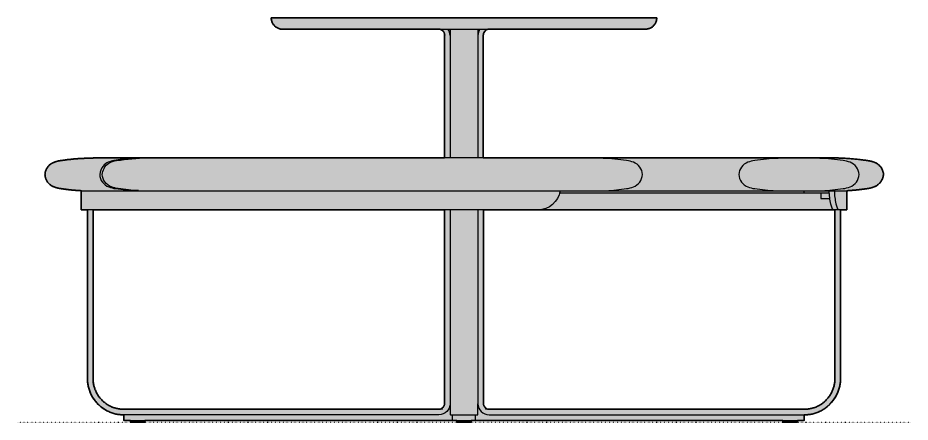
# Model space of a CAD drawing. Header units: millimetres. Extents: x -5 to 3526, y -1231 to 724.
# Drawn here: x -5 to 1592, y -1231 to -507 of the extents above; entities that cross this region are included whole.
import ezdxf

# ---------------------------------------------------------------- set-up
doc = ezdxf.new("R2010")
doc.units = ezdxf.units.MM
doc.linetypes.add('Dots', pattern=[1, 0, -1])
doc.layers.add('Blocks', color=7, linetype='Continuous')
doc.layers.add('Blocks$Fill', color=7, linetype='Continuous', true_color=0xffffff)
for name, color, linetype, lineweight, true_color in [('Blocks$Inner', 7, 'Continuous', 25, 0x007f00), ('Blocks$Outline', 7, 'Continuous', 35, 0xff3f3f), ('Groud', 7, 'Dots', 25, 0x243775)]:
    doc.layers.add(name, color=color, linetype=linetype, lineweight=lineweight, true_color=true_color)

# ---------------------------------------------------------------- blocks, each defined once
blk = doc.blocks.new('Picnic Table 150 Side')
at = {"layer": 'Blocks$Fill'}
h = blk.add_hatch(color=256, dxfattribs=at)
h.paths.add_polyline_path([(453.6, 723), (1143.6, 723), (1143.6, 722.6), (1143.6, 722.1), (1143.6, 721.7), (1143.5, 721.2), (1143.5, 720.7), (1143.4, 720.3), (1143.3, 719.8), (1143.3, 719.4), (1143.2, 718.9), (1143.1, 718.4), (1143, 718), (1142.8, 717.5), (1142.7, 717), (1142.5, 716.6), (1142.4, 716.1), (1142.2, 715.6), (1142, 715.2), (1141.8, 714.7), (1141.6, 714.3), (1141.4, 713.8), (1141.1, 713.4), (1140.9, 712.9), (1140.6, 712.5), (1140.3, 712.1), (1140.1, 711.6), (1139.8, 711.2), (1139.4, 710.8), (1139.1, 710.4), (1138.8, 710), (1138.5, 709.6), (1138.1, 709.2), (1137.7, 708.9), (1137.4, 708.5), (1137, 708.1), (1136.6, 707.8), (1136.2, 707.5), (1135.8, 707.2), (1135.4, 706.8), (1135, 706.5), (1134.5, 706.3), (1134.1, 706), (1133.7, 705.7), (1133.2, 705.5), (1132.8, 705.2), (1132.3, 705), (1131.9, 704.8), (1131.4, 704.6), (1131, 704.4), (1130.5, 704.2), (1130, 704.1), (1129.6, 703.9), (1129.1, 703.8), (1128.6, 703.6), (1128.2, 703.5), (1127.7, 703.4), (1127.2, 703.3), (1126.8, 703.3), (1126.3, 703.2), (1125.9, 703.1), (1125.4, 703.1), (1124.9, 703), (1124.5, 703), (1124, 703), (1123.6, 703), (844, 703), (843.8, 703), (843.5, 703), (843.3, 703), (843.1, 703), (842.8, 702.9), (842.6, 702.9), (842.3, 702.9), (842.1, 702.8), (841.8, 702.8), (841.5, 702.7), (841.3, 702.7), (841, 702.6), (840.8, 702.5), (840.5, 702.4), (840.3, 702.3), (840, 702.2), (839.8, 702.1), (839.5, 702), (839.3, 701.9), (839, 701.8), (838.8, 701.7), (838.6, 701.5), (838.3, 701.4), (838.1, 701.2), (837.9, 701.1), (837.6, 700.9), (837.4, 700.7), (837.2, 700.6), (837, 700.4), (836.8, 700.2), (836.6, 700), (836.3, 699.8), (836.2, 699.6), (836, 699.4), (835.8, 699.2), (835.6, 699), (835.4, 698.8), (835.3, 698.5), (835.1, 698.3), (834.9, 698.1), (834.8, 697.8), (834.6, 697.6), (834.5, 697.4), (834.4, 697.1), (834.3, 696.9), (834.1, 696.6), (834, 696.4), (833.9, 696.1), (833.8, 695.9), (833.7, 695.6), (833.7, 695.4), (833.6, 695.1), (833.5, 694.9), (833.5, 694.6), (833.4, 694.4), (833.4, 694.1), (833.3, 693.9), (833.3, 693.6), (833.2, 693.4), (833.2, 693.1), (833.2, 692.9), (833.2, 692.6), (833.2, 692.4), (833.2, 692.1), (833.2, 472.8), (1010.8, 472.8), (1012.8, 472.8), (1451.8, 472.8), (1460.4, 472.8), (1469.1, 472.5), (1477.8, 472.1), (1486.5, 471.6), (1495.1, 470.9), (1503.8, 470.1), (1512.4, 469.1), (1521, 467.9), (1522.5, 467.7), (1524.1, 467.4), (1525.6, 467.1), (1527.2, 466.7), (1528.7, 466.3), (1530.2, 465.8), (1531.7, 465.4), (1533.2, 464.8), (1534, 464.5), (1534.4, 464.4), (1534.8, 464.2), (1535.2, 464), (1535.6, 463.8), (1536, 463.6), (1536.4, 463.4), (1536.8, 463.2), (1537.1, 463), (1537.5, 462.8), (1537.9, 462.5), (1538.3, 462.3), (1538.7, 462), (1539, 461.8), (1539.4, 461.5), (1539.8, 461.2), (1540.1, 460.9), (1540.5, 460.7), (1540.8, 460.4), (1541.2, 460.1), (1541.5, 459.7), (1541.9, 459.4), (1542.2, 459.1), (1542.5, 458.8), (1542.8, 458.4), (1543.2, 458.1), (1543.5, 457.7), (1543.8, 457.4), (1544.1, 457), (1544.3, 456.7), (1544.6, 456.3), (1544.9, 455.9), (1545.2, 455.5), (1545.4, 455.1), (1545.7, 454.8), (1545.9, 454.4), (1546.2, 454), (1546.4, 453.6), (1546.6, 453.2), (1546.8, 452.7), (1547, 452.3), (1547.2, 451.9), (1547.4, 451.5), (1547.6, 451.1), (1547.8, 450.6), (1547.9, 450.2), (1548.1, 449.8), (1548.2, 449.4), (1548.4, 448.9), (1548.5, 448.5), (1548.6, 448.1), (1548.7, 447.6), (1548.8, 447.2), (1548.9, 446.8), (1549, 446.3), (1549.1, 445.9), (1549.2, 445.4), (1549.2, 445), (1549.3, 444.6), (1549.3, 444.2), (1549.4, 443.7), (1549.5, 442.9), (1549.4, 442), (1549.2, 441.2), (1549.1, 440.3), (1548.9, 439.4), (1548.7, 438.6), (1548.4, 437.7), (1548.2, 436.9), (1547.9, 436), (1547.5, 435.2), (1547.2, 434.4), (1546.8, 433.5), (1546.4, 432.7), (1545.9, 431.9), (1545.5, 431.2), (1545, 430.4), (1544.4, 429.7), (1544.2, 429.3), (1543.9, 428.9), (1543.6, 428.6), (1543.3, 428.2), (1543, 427.9), (1542.7, 427.6), (1542.4, 427.2), (1542.1, 426.9), (1541.4, 426.3), (1540.8, 425.7), (1540.1, 425.1), (1539.4, 424.5), (1538.7, 424), (1538, 423.5), (1537.2, 423), (1536.5, 422.6), (1535.7, 422.1), (1534.9, 421.8), (1534.2, 421.4), (1533.4, 421.1), (1531.8, 420.5), (1530.3, 419.9), (1528.7, 419.4), (1527.1, 419), (1525.4, 418.6), (1523.8, 418.3), (1522.1, 418), (1520.5, 417.8), (1511.3, 416.5), (1502.1, 415.4), (1492.9, 414.6), (1483.7, 414), (1483.7, 380), (1472.6, 380), (1472.6, 78), (1472.6, 76.6), (1472.5, 75.1), (1472.5, 73.6), (1472.3, 72.2), (1472.2, 70.7), (1472, 69.2), (1471.8, 67.7), (1471.5, 66.2), (1471.2, 64.7), (1470.9, 63.1), (1470.5, 61.6), (1470.1, 60.1), (1469.6, 58.6), (1469.1, 57.1), (1468.6, 55.6), (1468, 54.1), (1467.4, 52.6), (1466.8, 51.1), (1466.1, 49.6), (1465.3, 48.1), (1464.6, 46.7), (1463.8, 45.3), (1462.9, 43.8), (1462, 42.4), (1461.1, 41), (1460.1, 39.7), (1459.1, 38.3), (1458.1, 37), (1457, 35.7), (1455.9, 34.5), (1454.7, 33.2), (1453.6, 32), (1452.4, 30.9), (1451.1, 29.7), (1449.9, 28.6), (1448.6, 27.5), (1447.3, 26.5), (1445.9, 25.5), (1444.6, 24.5), (1443.2, 23.6), (1441.8, 22.7), (1440.3, 21.8), (1438.9, 21), (1437.5, 20.3), (1436, 19.5), (1434.5, 18.8), (1433, 18.2), (1431.5, 17.6), (1430, 17), (1428.5, 16.5), (1427, 16), (1425.5, 15.5), (1424, 15.1), (1422.5, 14.7), (1420.9, 14.4), (1419.4, 14.1), (1417.9, 13.8), (1416.4, 13.6), (1414.9, 13.4), (1413.4, 13.3), (1412, 13.1), (1410.5, 13.1), (1409, 13), (1407.6, 13), (1407.6, 3), (1395.6, 3), (1395.6, 0), (1369.6, 0), (1369.6, 3), (811.6, 3), (811.6, 0), (785.6, 0), (785.6, 3), (227.6, 3), (227.6, 0), (201.6, 0), (201.6, 3), (189.6, 3), (189.6, 13), (188.2, 13), (186.7, 13.1), (185.2, 13.1), (183.8, 13.3), (182.3, 13.4), (180.8, 13.6), (179.3, 13.8), (177.8, 14.1), (176.3, 14.4), (174.7, 14.7), (173.2, 15.1), (171.7, 15.5), (170.2, 16), (168.7, 16.5), (167.2, 17), (165.7, 17.6), (164.2, 18.2), (162.7, 18.8), (161.2, 19.5), (159.7, 20.3), (158.3, 21), (156.9, 21.9), (155.4, 22.7), (154, 23.6), (152.6, 24.5), (151.3, 25.5), (149.9, 26.5), (148.6, 27.5), (147.3, 28.6), (146.1, 29.7), (144.8, 30.9), (143.6, 32), (142.5, 33.2), (141.3, 34.5), (140.2, 35.7), (139.1, 37), (138.1, 38.3), (137.1, 39.7), (136.1, 41), (135.2, 42.4), (134.3, 43.8), (133.4, 45.3), (132.6, 46.7), (131.9, 48.1), (131.1, 49.6), (130.4, 51.1), (129.8, 52.6), (129.2, 54.1), (128.6, 55.6), (128.1, 57.1), (127.6, 58.6), (127.1, 60.1), (126.7, 61.6), (126.3, 63.1), (126, 64.7), (125.7, 66.2), (125.4, 67.7), (125.2, 69.2), (125, 70.7), (124.9, 72.2), (124.7, 73.6), (124.7, 75.1), (124.6, 76.6), (124.6, 78), (124.6, 380), (113.6, 380), (113.6, 414), (104.4, 414.6), (95.3, 415.4), (86.2, 416.5), (77.1, 417.7), (75.5, 418), (74, 418.2), (72.4, 418.5), (70.9, 418.9), (69.3, 419.3), (67.8, 419.8), (66.3, 420.3), (64.9, 420.8), (64.1, 421.1), (63.7, 421.3), (63.3, 421.5), (62.9, 421.6), (62.5, 421.8), (62.1, 422), (61.7, 422.2), (61.3, 422.4), (60.9, 422.7), (60.5, 422.9), (60.1, 423.1), (59.7, 423.4), (59.4, 423.6), (59, 423.9), (58.6, 424.1), (58.3, 424.4), (57.9, 424.7), (57.5, 425), (57.2, 425.3), (56.8, 425.6), (56.5, 425.9), (56.2, 426.2), (55.8, 426.5), (55.5, 426.9), (55.2, 427.2), (54.9, 427.6), (54.6, 427.9), (54.3, 428.3), (54, 428.6), (53.7, 429), (53.4, 429.4), (53.1, 429.7), (52.8, 430.1), (52.6, 430.5), (52.3, 430.9), (52.1, 431.3), (51.9, 431.7), (51.6, 432.1), (51.4, 432.5), (51.2, 432.9), (51, 433.3), (50.8, 433.8), (50.6, 434.2), (50.4, 434.6), (50.2, 435), (50.1, 435.5), (49.9, 435.9), (49.8, 436.3), (49.6, 436.8), (49.5, 437.2), (49.4, 437.6), (49.3, 438.1), (49.2, 438.5), (49.1, 438.9), (49, 439.4), (48.9, 439.8), (48.8, 440.2), (48.8, 440.7), (48.7, 441.1), (48.7, 441.5), (48.6, 442), (48.6, 442.8), (48.6, 443.7), (48.7, 444.1), (48.7, 444.6), (48.8, 445), (48.8, 445.4), (48.9, 445.9), (49, 446.3), (49.1, 446.7), (49.2, 447.2), (49.3, 447.6), (49.4, 448), (49.5, 448.5), (49.6, 448.9), (49.8, 449.3), (49.9, 449.8), (50.1, 450.2), (50.2, 450.6), (50.4, 451.1), (50.6, 451.5), (50.8, 451.9), (51, 452.3), (51.2, 452.7), (51.4, 453.2), (51.6, 453.6), (51.9, 454), (52.1, 454.4), (52.3, 454.8), (52.6, 455.2), (52.8, 455.5), (53.1, 455.9), (53.4, 456.3), (53.7, 456.7), (54, 457), (54.2, 457.4), (54.6, 457.8), (54.9, 458.1), (55.2, 458.5), (55.5, 458.8), (55.8, 459.1), (56.2, 459.4), (56.5, 459.8), (56.8, 460.1), (57.2, 460.4), (57.5, 460.7), (57.9, 461), (58.3, 461.2), (58.6, 461.5), (59, 461.8), (59.4, 462), (59.7, 462.3), (60.1, 462.5), (60.5, 462.8), (60.9, 463), (61.3, 463.2), (61.7, 463.4), (62.1, 463.6), (62.5, 463.8), (62.9, 464), (63.3, 464.2), (63.7, 464.4), (64.1, 464.5), (64.9, 464.8), (66.3, 465.4), (67.8, 465.9), (69.3, 466.4), (70.9, 466.8), (72.4, 467.1), (74, 467.4), (75.5, 467.7), (77.1, 467.9), (87.5, 469.4), (98, 470.5), (108.5, 471.3), (119, 471.9), (137, 472.6), (231, 472.8), (231.5, 472.8), (764, 472.8), (764, 692.1), (764, 692.4), (764, 692.6), (764, 692.9), (764, 693.1), (764, 693.4), (763.9, 693.6), (763.9, 693.9), (763.8, 694.1), (763.8, 694.4), (763.7, 694.6), (763.7, 694.9), (763.6, 695.1), (763.5, 695.4), (763.4, 695.6), (763.4, 695.9), (763.3, 696.1), (763.2, 696.4), (763.1, 696.6), (762.9, 696.9), (762.8, 697.1), (762.7, 697.4), (762.5, 697.6), (762.4, 697.8), (762.3, 698.1), (762.1, 698.3), (761.9, 698.5), (761.8, 698.8), (761.6, 699), (761.4, 699.2), (761.2, 699.4), (761, 699.6), (760.8, 699.8), (760.6, 700), (760.4, 700.2), (760.2, 700.4), (760, 700.6), (759.8, 700.7), (759.6, 700.9), (759.3, 701.1), (759.1, 701.2), (758.9, 701.4), (758.6, 701.5), (758.4, 701.7), (758.2, 701.8), (757.9, 701.9), (757.7, 702), (757.4, 702.1), (757.2, 702.2), (756.9, 702.3), (756.7, 702.4), (756.4, 702.5), (756.2, 702.6), (755.9, 702.7), (755.7, 702.7), (755.4, 702.8), (755.1, 702.8), (754.9, 702.9), (754.6, 702.9), (754.4, 702.9), (754.1, 703), (753.9, 703), (753.7, 703), (753.4, 703), (753.2, 703), (473.6, 703), (473.2, 703), (472.7, 703), (472.3, 703), (471.8, 703.1), (471.3, 703.1), (470.9, 703.2), (470.4, 703.3), (470, 703.3), (469.5, 703.4), (469, 703.5), (468.6, 703.6), (468.1, 703.8), (467.6, 703.9), (467.2, 704.1), (466.7, 704.2), (466.2, 704.4), (465.8, 704.6), (465.3, 704.8), (464.9, 705), (464.4, 705.2), (464, 705.5), (463.5, 705.7), (463.1, 706), (462.7, 706.3), (462.2, 706.5), (461.8, 706.8), (461.4, 707.2), (461, 707.5), (460.6, 707.8), (460.2, 708.1), (459.8, 708.5), (459.5, 708.9), (459.1, 709.2), (458.7, 709.6), (458.4, 710), (458.1, 710.4), (457.8, 710.8), (457.4, 711.2), (457.1, 711.6), (456.9, 712.1), (456.6, 712.5), (456.3, 712.9), (456.1, 713.4), (455.8, 713.8), (455.6, 714.3), (455.4, 714.7), (455.2, 715.2), (455, 715.6), (454.8, 716.1), (454.7, 716.6), (454.5, 717), (454.4, 717.5), (454.2, 718), (454.1, 718.4), (454, 718.9), (453.9, 719.4), (453.9, 719.8), (453.8, 720.3), (453.7, 720.7), (453.7, 721.2), (453.6, 721.7), (453.6, 722.1), (453.6, 722.6)], flags=0)
h.paths.add_polyline_path([(833.6, 380), (833.6, 33), (833.6, 32.8), (833.6, 32.6), (833.6, 32.3), (833.6, 32.1), (833.7, 31.9), (833.7, 31.6), (833.7, 31.4), (833.8, 31.2), (833.8, 30.9), (833.9, 30.7), (833.9, 30.5), (834, 30.2), (834.1, 30), (834.1, 29.8), (834.2, 29.6), (834.3, 29.3), (834.4, 29.1), (834.5, 28.9), (834.6, 28.6), (834.7, 28.4), (834.8, 28.2), (835, 28), (835.1, 27.7), (835.2, 27.5), (835.4, 27.3), (835.5, 27.1), (835.7, 26.9), (835.8, 26.7), (836, 26.5), (836.2, 26.3), (836.3, 26.1), (836.5, 25.9), (836.7, 25.7), (836.9, 25.6), (837.1, 25.4), (837.3, 25.2), (837.5, 25.1), (837.7, 24.9), (837.9, 24.8), (838.1, 24.6), (838.3, 24.5), (838.6, 24.4), (838.8, 24.2), (839, 24.1), (839.2, 24), (839.5, 23.9), (839.7, 23.8), (839.9, 23.7), (840.1, 23.6), (840.4, 23.5), (840.6, 23.5), (840.8, 23.4), (841.1, 23.3), (841.3, 23.3), (841.5, 23.2), (841.8, 23.2), (842, 23.1), (842.2, 23.1), (842.5, 23.1), (842.7, 23), (842.9, 23), (843.2, 23), (843.4, 23), (843.6, 23), (1407.6, 23), (1408.8, 23), (1410.1, 23.1), (1411.3, 23.1), (1412.5, 23.2), (1413.8, 23.4), (1415.1, 23.5), (1416.3, 23.7), (1417.6, 23.9), (1418.9, 24.2), (1420.2, 24.5), (1421.5, 24.8), (1422.7, 25.1), (1424, 25.5), (1425.3, 25.9), (1426.6, 26.4), (1427.8, 26.9), (1429.1, 27.4), (1430.4, 27.9), (1431.6, 28.5), (1432.9, 29.1), (1434.1, 29.8), (1435.3, 30.5), (1436.5, 31.2), (1437.7, 32), (1438.9, 32.8), (1440, 33.6), (1441.2, 34.4), (1442.3, 35.3), (1443.4, 36.2), (1444.4, 37.1), (1445.5, 38.1), (1446.5, 39.1), (1447.5, 40.1), (1448.5, 41.2), (1449.4, 42.2), (1450.3, 43.3), (1451.2, 44.4), (1452, 45.6), (1452.9, 46.7), (1453.6, 47.9), (1454.4, 49.1), (1455.1, 50.3), (1455.8, 51.5), (1456.5, 52.7), (1457.1, 54), (1457.7, 55.2), (1458.2, 56.5), (1458.7, 57.8), (1459.2, 59), (1459.7, 60.3), (1460.1, 61.6), (1460.5, 62.9), (1460.8, 64.1), (1461.1, 65.4), (1461.4, 66.7), (1461.7, 68), (1461.9, 69.3), (1462.1, 70.5), (1462.3, 71.8), (1462.4, 73.1), (1462.5, 74.3), (1462.5, 75.5), (1462.6, 76.8), (1462.6, 78), (1462.6, 380), (931.7, 380), (930.7, 380)], flags=0)
h.paths.add_polyline_path([(134.6, 380), (134.6, 78), (134.6, 76.8), (134.7, 75.5), (134.7, 74.3), (134.8, 73.1), (134.9, 71.8), (135.1, 70.5), (135.3, 69.3), (135.5, 68), (135.8, 66.7), (136.1, 65.4), (136.4, 64.1), (136.7, 62.9), (137.1, 61.6), (137.5, 60.3), (138, 59), (138.5, 57.8), (139, 56.5), (139.5, 55.2), (140.1, 54), (140.7, 52.7), (141.4, 51.5), (142.1, 50.3), (142.8, 49.1), (143.6, 47.9), (144.4, 46.7), (145.2, 45.6), (146, 44.4), (146.9, 43.3), (147.8, 42.2), (148.7, 41.2), (149.7, 40.1), (150.7, 39.1), (151.7, 38.1), (152.8, 37.1), (153.8, 36.2), (154.9, 35.3), (156, 34.4), (157.2, 33.6), (158.3, 32.8), (159.5, 32), (160.7, 31.2), (161.9, 30.5), (163.1, 29.8), (164.3, 29.1), (165.6, 28.5), (166.8, 27.9), (168.1, 27.4), (169.4, 26.9), (170.6, 26.4), (171.9, 25.9), (173.2, 25.5), (174.5, 25.1), (175.7, 24.8), (177, 24.5), (178.3, 24.2), (179.6, 23.9), (180.9, 23.7), (182.1, 23.5), (183.4, 23.4), (184.7, 23.2), (185.9, 23.1), (187.1, 23.1), (188.4, 23), (189.6, 23), (753.6, 23), (753.8, 23), (754, 23), (754.3, 23), (754.5, 23), (754.7, 23.1), (755, 23.1), (755.2, 23.1), (755.4, 23.2), (755.7, 23.2), (755.9, 23.3), (756.1, 23.3), (756.3, 23.4), (756.6, 23.5), (756.8, 23.5), (757, 23.6), (757.3, 23.7), (757.5, 23.8), (757.7, 23.9), (758, 24), (758.2, 24.1), (758.4, 24.2), (758.6, 24.4), (758.9, 24.5), (759.1, 24.6), (759.3, 24.8), (759.5, 24.9), (759.7, 25.1), (759.9, 25.2), (760.1, 25.4), (760.3, 25.6), (760.5, 25.7), (760.7, 25.9), (760.8, 26.1), (761, 26.3), (761.2, 26.5), (761.4, 26.7), (761.5, 26.9), (761.7, 27.1), (761.8, 27.3), (762, 27.5), (762.1, 27.7), (762.2, 28), (762.4, 28.2), (762.5, 28.4), (762.6, 28.6), (762.7, 28.9), (762.8, 29.1), (762.9, 29.3), (763, 29.6), (763.1, 29.8), (763.1, 30), (763.2, 30.2), (763.3, 30.5), (763.3, 30.7), (763.4, 30.9), (763.4, 31.2), (763.5, 31.4), (763.5, 31.6), (763.5, 31.9), (763.6, 32.1), (763.6, 32.3), (763.6, 32.6), (763.6, 32.8), (763.6, 33), (763.6, 380)], flags=0)
at = {"layer": 'Blocks$Inner'}
for p, q in [((1143.6, 723), (453.6, 723)), ((473.6, 703), (1123.6, 703)), ((764, 692.1), (764, 472.8)), ((833.2, 692.1), (833.2, 472.8)), ((113.6, 380), (113.6, 414.7)), ((930.7, 380), (113.6, 380)), ((124.6, 78), (124.6, 380)), ((134.6, 78), (134.6, 380)), ((763.6, 380), (763.6, 33)), ((773.6, 380), (773.6, 33)), ((823.6, 380), (823.6, 33)), ((833.6, 380), (833.6, 33)), ((1462.6, 78), (1462.6, 380)), ((1472.6, 78), (1472.6, 380)), ((773.6, 33), (773.6, 14)), ((823.6, 14), (823.6, 33)), ((753.6, 23), (189.6, 23)), ((843.6, 23), (1407.6, 23)), ((753.6, 13), (189.6, 13)), ((774.6, 13), (822.6, 13)), ((843.6, 13), (1407.6, 13))]:
    blk.add_line(p, q, dxfattribs=at)
for points in [[(773.6, 703), (773.6, 472.8)], [(823.6, 703), (823.6, 472.8)], [(1483.7, 414), (1483.7, 380), (930.7, 380)], [(969.1, 410), (1452, 410)], [(1407.6, 410), (1407.6, 414)], [(1437.6, 410), (1437.6, 400), (1452.9, 400)], [(189.6, 13), (189.6, 3), (1407.6, 3), (1407.6, 13)], [(201.6, 3), (201.6, 0), (227.6, 0), (227.6, 3)], [(778.2, 3), (778.2, 13)], [(785.6, 3), (785.6, 0), (811.6, 0), (811.6, 3)], [(819, 3), (819, 13)], [(1369.6, 3), (1369.6, 0), (1395.6, 0), (1395.6, 3)]]:
    blk.add_lwpolyline(points, dxfattribs=at)
for centre, radius, start, end in [((473.6, 723), 20, 180, 270), ((1123.6, 723), 20, 270, 0), ((753.6, 691.5), 20, 0, 35.0996), ((843.6, 691.5), 20, 144.9004, 180), ((844, 692.1), 10.9, 90, 180), ((171, 443.4), 23.4, 113.3694, 141.2713), ((179.5, 423.7), 44.8, 99.4654, 113.3694), ((231.6, 111.4), 361.5, 90.0129, 99.4654), ((1011.7, -198.6), 671.4, 86.924, 90.5182), ((1035.1, 114.6), 357.5, 81.2262, 87.979), ((1083.7, 418.3), 50, 68.6673, 83.1581), ((1093.5, 441.6), 24.7, 2.8208, 70.1777), ((1315.2, 441.6), 24.7, 109.8355, 177.1515), ((1324.9, 418.3), 50, 96.8439, 111.3263), ((1373.5, 114.6), 357.5, 92.0211, 98.7736), ((1396.9, -198.6), 671.4, 89.4818, 93.076), ((1399.4, -198.6), 671.4, 86.924, 89.585), ((1422.8, 114.6), 357.5, 81.2264, 87.9789), ((1471.4, 418.3), 50, 68.6737, 83.1561), ((1481.2, 441.6), 24.7, 2.8485, 70.1645), ((171.2, 441.6), 24.7, 138.3218, 177.1795), ((171.2, 444), 24.7, 182.8248, 250.1654), ((1093.4, 444.1), 24.7, 289.8348, 357.1748), ((1315.2, 444.1), 24.7, 182.8485, 250.1645), ((1481.2, 444.1), 24.7, 289.8355, 357.1515), ((181, 467.4), 50, 248.6718, 263.1558), ((229.6, 771.1), 357.5, 261.226, 267.0851), ((1035.1, 771.1), 357.5, 272.8878, 278.774), ((1083.6, 467.4), 50, 276.8442, 291.3281), ((1324.9, 467.4), 50, 248.6737, 263.1561), ((1373.5, 771.1), 357.5, 261.2264, 267.3226), ((1422.8, 771.1), 357.5, 272.6774, 278.7736), ((1471.4, 467.4), 50, 276.8439, 291.3263), ((1580.3, 417.3), 128.5, 181.4577, 192.1696), ((1590, 417.4), 128.5, 181.4962, 192.1696), ((1500.6, 400.9), 47.2, 193.0594, 201.9731), ((1510.3, 400.9), 47.2, 193.0594, 201.9731), ((1470.1, 388.6), 14.3, 202.1077, 216.9431), ((1479.7, 388.7), 14.3, 202.1077, 217.3801), ((1407.6, 78), 55, 270, 0), ((1407.6, 78), 65, 270, 0), ((843.6, 33), 20, 180, 270), ((843.6, 33), 10, 180, 270), ((776, 15.4), 2.73, 209.9995, 240.0006), ((822.6, 14), 1, 270, 360)]:
    blk.add_arc(centre, radius, start, end, dxfattribs=at)
at = {"layer": 'Blocks$Inner', "extrusion": (0, 0, -1)}
for centre, radius, start, end in [((-753.2, 692.1), 10.9, 90, 180), ((-173.4, 445.4), 20.8, 24.161, 60.4113), ((-182.2, 428.4), 39.9, 61.4239, 82.1571), ((-242.6, 43.1), 429.8, 81.1962, 88.5221), ((-175.9, 441.6), 24.7, 2.8205, 29.7818), ((-175.9, 444), 24.7, 289.8346, 357.1752), ((-185.7, 467.4), 50, 276.8442, 291.3282), ((-234.3, 771.1), 357.5, 272.926, 278.774), ((-931.3, 419.8), 39.8, 188.3374, 270.7923), ((-189.6, 78), 65, 270, 360), ((-189.6, 78), 55, 270, 0), ((-753.6, 33), 10, 180, 270), ((-753.6, 33), 20, 180, 270)]:
    blk.add_arc(centre, radius, start, end, dxfattribs=at)
at = {"layer": 'Blocks$Inner'}
for points, weights in [([(64.9, 464.8), (49.4, 459.3), (48.6, 442.8)], [1, 0.832159758082, 1]), ([(77.1, 467.9), (70.8, 467.2), (64.9, 464.8)], [1, 0.992014790435, 1]), ([(119, 471.9), (97.9, 471.1), (77.1, 467.9)], [1, 0.998264153743, 1]), ([(155, 472.8), (137, 472.8), (119, 471.9)], [1, 0.999639736898, 1]), ([(1521, 467.9), (1486.5, 472.8), (1451.8, 472.8)], [1, 0.997470809571, 1]), ([(1533.2, 464.8), (1527.2, 467), (1521, 467.9)], [1, 0.994614246605, 1]), ([(1549.5, 442.9), (1548.6, 459.2), (1533.2, 464.8)], [1, 0.834342253255, 1]), ([(48.6, 442.8), (49.4, 426.4), (64.9, 420.8)], [1, 0.832248060385, 1]), ([(1533.4, 421.1), (1547.9, 427), (1549.5, 442.9)], [1, 0.856633039791, 1]), ([(64.9, 420.8), (70.8, 418.5), (77.1, 417.7)], [1, 0.992024885037, 1]), ([(77.1, 417.7), (95.2, 414.9), (113.6, 414)], [1, 0.998681479063, 1]), ([(1483.7, 414), (1502.2, 414.9), (1520.5, 417.8)], [1, 0.998664152217, 1]), ([(1520.5, 417.8), (1527.2, 418.6), (1533.4, 421.1)], [1, 0.99110015845, 1])]:
    blk.add_rational_spline(points, weights, degree=2, dxfattribs=at)
for points in [[(1451.8, 472.8), (155, 472.8)], [(113.6, 414), (1483.7, 414)]]:
    blk.add_open_spline(points, degree=1, dxfattribs=at)
at = {"layer": 'Blocks$Outline'}
for points in [[(1483.7, 414), (1483.7, 380), (1472.6, 380)], [(1462.6, 380), (931.7, 380)], [(201.6, 3), (189.6, 3), (189.6, 13)], [(227.6, 3), (227.6, 0), (201.6, 0), (201.6, 3)], [(785.6, 3), (227.6, 3)], [(811.6, 3), (811.6, 0), (785.6, 0), (785.6, 3)], [(1369.6, 3), (811.6, 3)], [(1395.6, 3), (1395.6, 0), (1369.6, 0), (1369.6, 3)], [(1407.6, 13), (1407.6, 3), (1395.6, 3)]]:
    blk.add_lwpolyline(points, dxfattribs=at)
for points, weights, knots in [([(453.6, 723), (798.6, 723), (1143.6, 723), (1143.6, 703), (1123.6, 703), (983.8, 703), (844, 703)], [1, 1, 1, 0.707106781187, 1, 1, 1], [-1402.831853, -1402.831853, -1402.831853, -712.831853, -712.831853, -681.415927, -681.415927, -401.844497, -401.844497, -401.844497]), ([(753.2, 703), (613.4, 703), (473.6, 703), (453.6, 703), (453.6, 723)], [1, 1, 1, 0.707106781187, 1], [-310.987356, -310.987356, -310.987356, -31.415927, -31.415927, 0, 0, 0]), ([(764, 472.8), (764, 582.5), (764, 692.1), (764, 703), (753.2, 703)], [1, 1, 1, 0.707106781187, 1], [-236.357624, -236.357624, -236.357624, -17.05436, -17.05436, 0, 0, 0]), ([(844, 703), (833.2, 703), (833.2, 692.1), (833.2, 582.5), (833.2, 472.8)], [1, 0.707106781187, 1, 1, 1], [0, 0, 0, 17.05436, 17.05436, 236.357624, 236.357624, 236.357624]), ([(113.6, 414), (95.2, 414.9), (77.1, 417.7), (70.8, 418.5), (64.9, 420.8), (49.4, 426.4), (48.6, 442.8), (49.4, 459.3), (64.9, 464.8), (70.8, 467.2), (77.1, 467.9), (97.9, 471.1), (119, 471.9), (137, 472.8), (155, 472.8), (193, 472.8), (231, 472.8)], [0.999999638076, 0.99868166005, 1, 0.992024885037, 1, 0.832248060385, 1, 0.832159758082, 1, 0.992014790435, 1, 0.998264153743, 1, 0.999639736898, 1, 1, 1], [-1634.688564, -1634.688564, -1634.688564, -1597.96861, -1597.96861, -1585.334822, -1585.334822, -1556.301188, -1556.301188, -1527.27759, -1527.27759, -1514.643049, -1514.643049, -1472.507147, -1472.507147, -1436.461942, -1436.461942, -1360.472611, -1360.472611, -1360.472611]), ([(1012.8, 472.8), (1232.3, 472.8), (1451.8, 472.8), (1486.5, 472.8), (1521, 467.9), (1527.2, 467), (1533.2, 464.8), (1548.6, 459.2), (1549.5, 442.9), (1547.9, 427), (1533.4, 421.1)], [1, 1, 1, 0.997470809571, 1, 0.994614246605, 1, 0.834342253255, 1, 0.856633039791, 1], [-578.672643, -578.672643, -578.672643, -139.718581, -139.718581, -70.293663, -70.293663, -57.665695, -57.665695, -28.713568, -28.713568, 0, 0, 0]), ([(1533.4, 421.1), (1527.2, 418.6), (1520.5, 417.8), (1502.2, 414.9), (1483.7, 414)], [1, 0.99110015845, 1, 0.998664152217, 1], [-3055.150077, -3055.150077, -3055.150077, -3041.779181, -3041.779181, -3004.812137, -3004.812137, -3004.812137]), ([(189.6, 13), (124.6, 13), (124.6, 78), (124.6, 229), (124.6, 380)], [1, 0.707106781187, 1, 1, 1], [942.415346, 942.415346, 942.415346, 1044.517103, 1044.517103, 1346.516543, 1346.516543, 1346.516543]), ([(134.6, 380), (134.6, 229), (134.6, 78), (134.6, 23), (189.6, 23), (471.6, 23), (753.6, 23), (763.6, 23), (763.6, 33), (763.6, 206.5), (763.6, 380)], [1, 1, 1, 0.707106781187, 1, 1, 1, 0.707106781187, 1, 1, 1], [-1315.100648, -1315.100648, -1315.100648, -1013.101204, -1013.101204, -926.707406, -926.707406, -362.707407, -362.707407, -346.999443, -346.999443, 0, 0, 0]), ([(833.6, 380), (833.6, 206.5), (833.6, 33), (833.6, 23), (843.6, 23), (1125.6, 23), (1407.6, 23), (1462.6, 23), (1462.6, 78), (1462.6, 229), (1462.6, 380)], [1, 1, 1, 0.707106781187, 1, 1, 1, 0.707106781187, 1, 1, 1], [0, 0, 0, 346.999443, 346.999443, 362.707407, 362.707407, 926.713381, 926.713381, 1013.107179, 1013.107179, 1315.106623, 1315.106623, 1315.106623]), ([(931.7, 380), (931.2, 380), (930.7, 380), (882.2, 380), (833.6, 380)], [0.990505515981, 0.995158191417, 1, 1, 1], [56.145543, 56.145543, 56.145543, 57.26398, 57.26398, 154.368554, 154.368554, 154.368554]), ([(1472.6, 380), (1472.6, 229), (1472.6, 78), (1472.6, 13), (1407.6, 13)], [1, 1, 1, 0.707106781187, 1], [-1346.525448, -1346.525448, -1346.525448, -1044.525369, -1044.525369, -942.422408, -942.422408, -942.422408])]:
    blk.add_rational_spline(points, weights, degree=2, knots=knots, dxfattribs=at)
for points, weights in [([(231, 472.8), (231.3, 472.8), (231.5, 472.8)], [0.999947286312, 0.999973435622, 1]), ([(1010.8, 472.8), (1011.8, 472.8), (1012.8, 472.8)], [0.999892405671, 0.999875113732, 0.999859983283])]:
    blk.add_rational_spline(points, weights, degree=2, dxfattribs=at)
for points in [[(231.5, 472.8), (497.8, 472.8), (764, 472.8)], [(833.2, 472.8), (922, 472.8), (1010.8, 472.8)], [(763.6, 380), (449.1, 380), (134.6, 380)]]:
    blk.add_open_spline(points, degree=2, dxfattribs=at)
blk.add_open_spline([(124.6, 380), (119.1, 380), (113.6, 380), (113.6, 397), (113.6, 414)], degree=2, knots=[863.36855, 863.36855, 863.36855, 874.368552, 874.368552, 908.386436, 908.386436, 908.386436], dxfattribs=at)

msp = doc.modelspace()

# ---------------------------------------------------------------- linework, layer by layer
at = {"layer": 'Groud'}
msp.add_lwpolyline([(-5.5, -1230.6), (1591.7, -1230.6)], dxfattribs=at)

# ---------------------------------------------------------------- block references
at = {"layer": 'Blocks'}
msp.add_blockref('Picnic Table 150 Side', (-5.5, -1230.6), dxfattribs=at)

doc.saveas('drawing.dxf')
